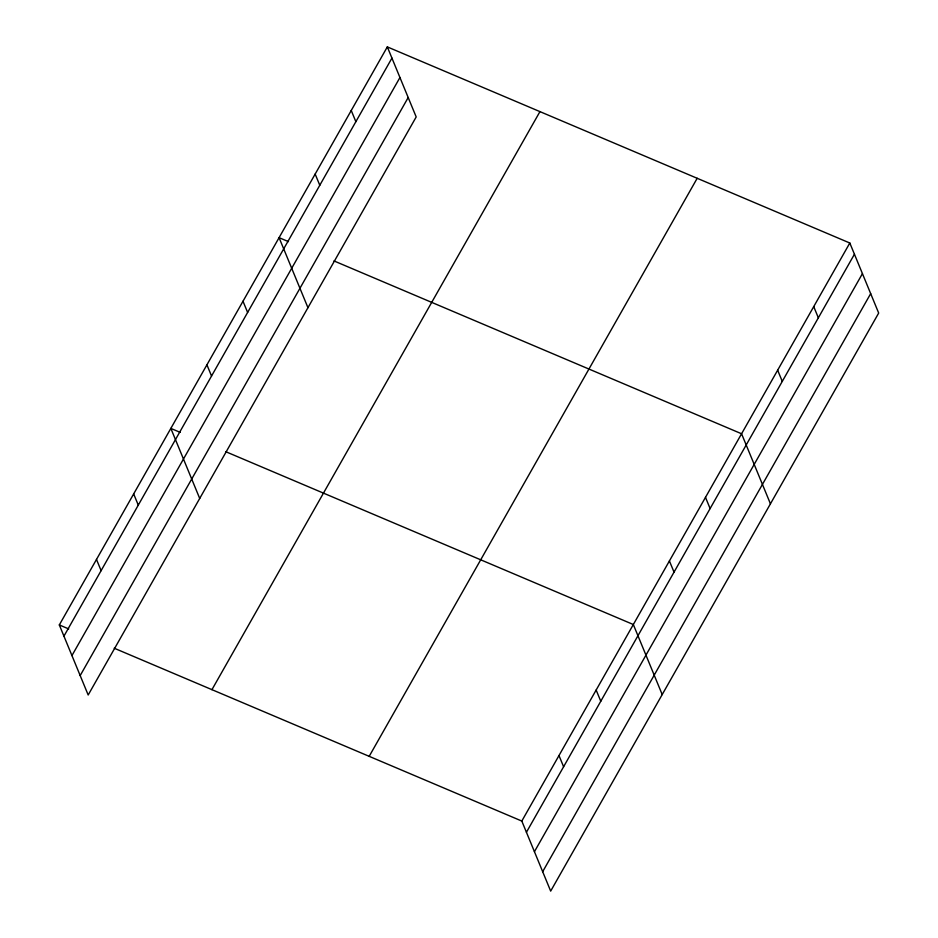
<?xml version="1.0" encoding="UTF-8"?>
<svg xmlns="http://www.w3.org/2000/svg" width="938" height="938" viewBox="0 0 938 938"><rect width="100%" height="100%" fill="white"/><g stroke="black" fill="none" stroke-linecap="round" stroke-linejoin="round"><path stroke-width="1.41" d="M387.324 46.9L416.191 116.945L88.184 694.988L59.317 624.942L387.324 46.9L849.816 243.012L878.683 313.058L550.676 891.1L521.809 821.055L114.213 648.217M63.936 636.152L391.943 58.109M71.945 655.568L399.94 77.526M80.187 675.571L408.194 97.529M211.941 689.665L539.948 111.622M369.185 756.345L697.192 178.29M521.809 821.055L849.816 243.012M526.429 832.264L854.436 254.221M534.437 851.681L862.432 273.638M542.68 871.683L870.675 293.641M288.447 241.629L279.078 237.654L307.945 307.699M333.975 260.928L741.571 433.766L770.438 503.812M180.213 432.383L170.845 428.408L199.712 498.453M225.73 451.682L633.326 624.52L662.205 694.566M59.317 624.942L68.697 628.917M813.727 306.597L818.346 317.806M777.649 370.182L782.269 381.391M705.493 497.351L710.113 508.56M669.404 560.936L674.035 572.145M596.158 690.028L600.777 701.249M351.246 110.485L355.865 121.694M558.978 755.547L563.609 766.756M315.156 174.069L319.788 185.278M243.001 301.239L247.62 312.448M206.923 364.823L211.542 376.032M133.665 493.916L138.285 505.136M96.497 559.435L101.116 570.644"/></g></svg>
